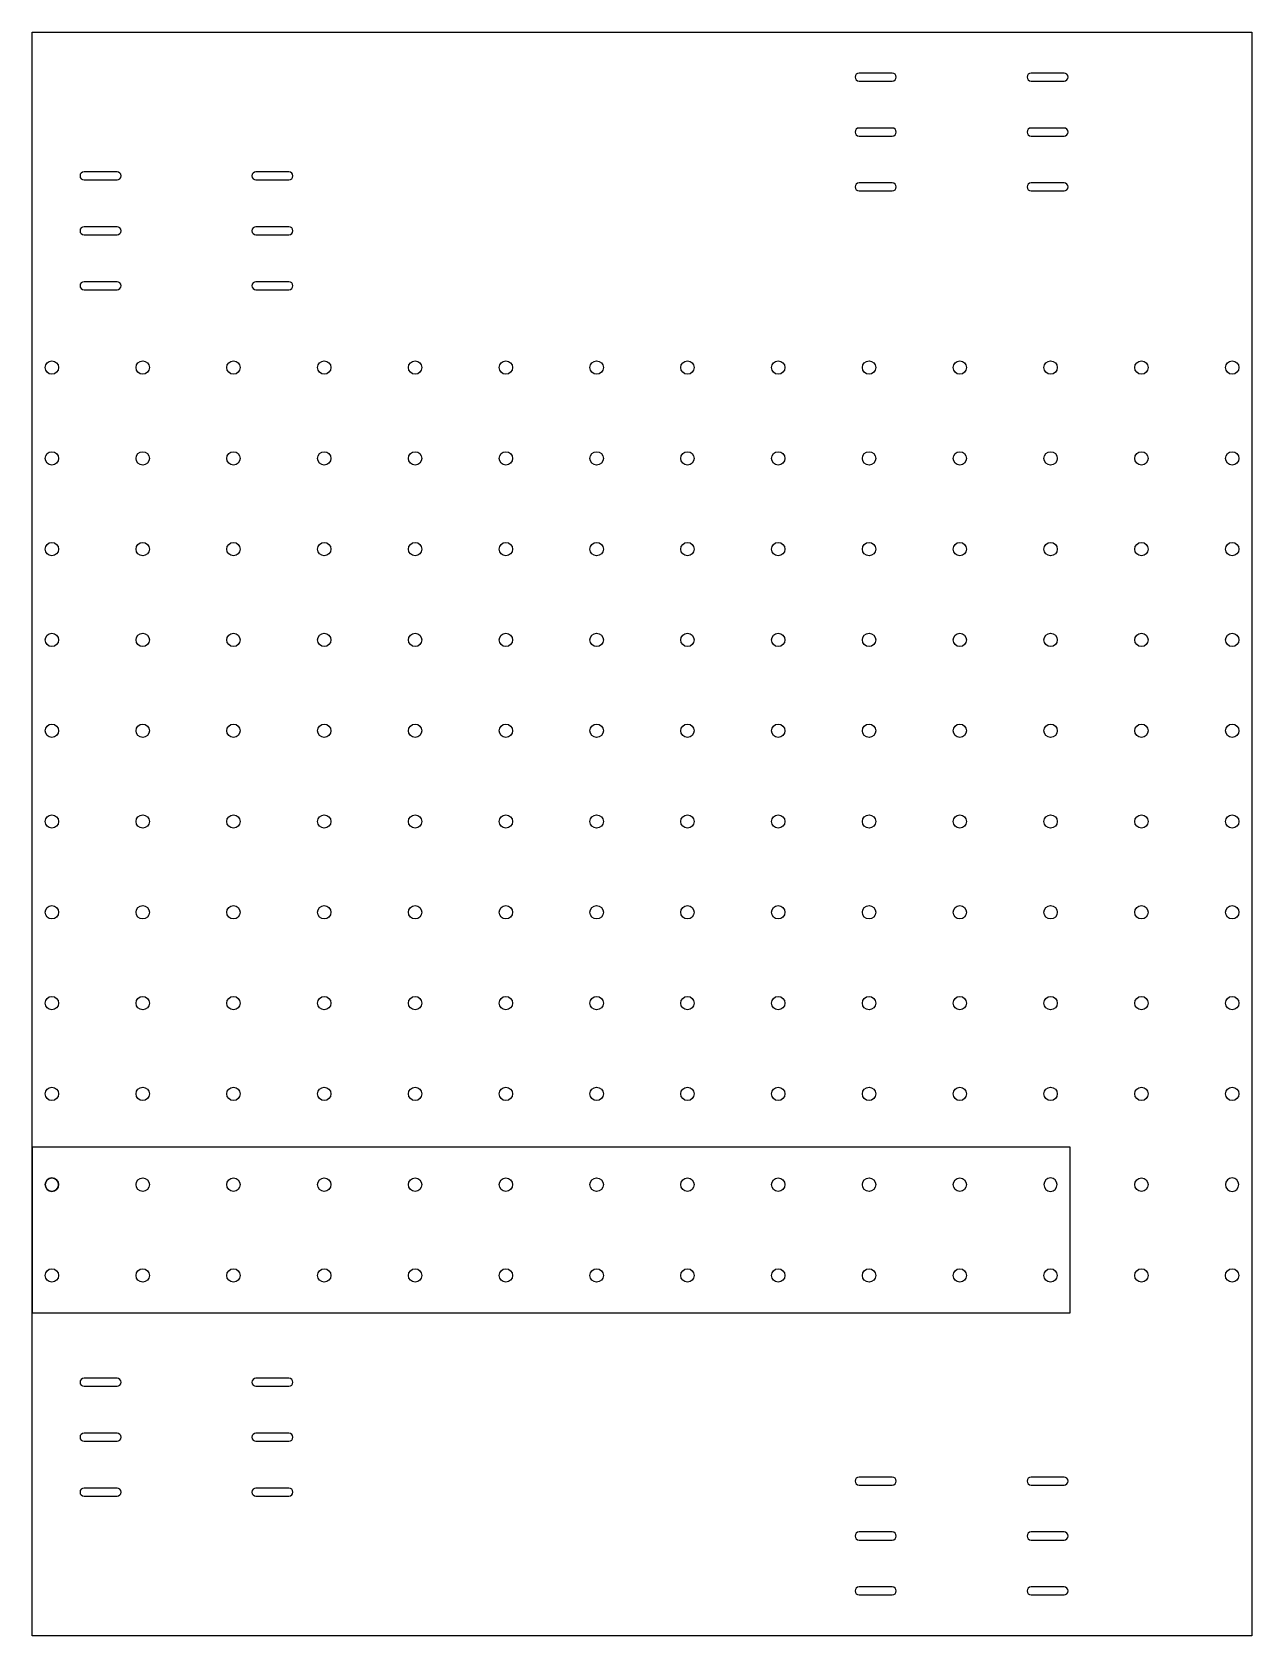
# Model space of a CAD drawing. Extents: x 564 to 1021, y -288 to 313.
import ezdxf

# ---------------------------------------------------------------- set-up
doc = ezdxf.new("R2010")
doc.units = 0
doc.layers.add('DEFAULT', color=7, linetype='CONTINUOUS')
doc.layers.add('MARKS', color=172, linetype='CONTINUOUS')

msp = doc.modelspace()

# ---------------------------------------------------------------- linework, layer by layer
at = {"layer": 'DEFAULT'}
for p, q in [((564, 312.65, -52.86), (1020.81, 312.65, -52.86)), ((564, -288, -52.86), (564, 312.65, -52.86)), ((1020.81, 312.65, -52.86), (1020.81, -288, -52.86)), ((886.1, 297.3, -52.86), (873.73, 297.3, -52.86)), ((950.46, 297.3, -52.86), (938.1, 297.3, -52.86)), ((873.73, 294.3, -52.86), (886.1, 294.3, -52.86)), ((938.1, 294.3, -52.86), (950.46, 294.3, -52.86)), ((886.1, 276.72, -52.86), (873.73, 276.72, -52.86)), ((950.46, 276.72, -52.86), (938.1, 276.72, -52.86)), ((873.73, 273.72, -52.86), (886.1, 273.72, -52.86)), ((938.1, 273.72, -52.86), (950.46, 273.72, -52.86)), ((595.82, 260.3, -52.86), (583.45, 260.3, -52.86)), ((660.18, 260.3, -52.86), (647.82, 260.3, -52.86)), ((583.45, 257.3, -52.86), (595.82, 257.3, -52.86)), ((647.82, 257.3, -52.86), (660.18, 257.3, -52.86)), ((886.1, 256.14, -52.86), (873.73, 256.14, -52.86)), ((873.73, 253.14, -52.86), (886.1, 253.14, -52.86)), ((950.46, 256.14, -52.86), (938.1, 256.14, -52.86)), ((938.1, 253.14, -52.86), (950.46, 253.14, -52.86)), ((595.82, 239.72, -52.86), (583.45, 239.72, -52.86)), ((583.45, 236.72, -52.86), (595.82, 236.72, -52.86)), ((660.18, 239.72, -52.86), (647.82, 239.72, -52.86)), ((647.82, 236.72, -52.86), (660.18, 236.72, -52.86)), ((595.82, 219.14, -52.86), (583.45, 219.14, -52.86)), ((660.18, 219.14, -52.86), (647.82, 219.14, -52.86)), ((583.45, 216.14, -52.86), (595.82, 216.14, -52.86)), ((647.82, 216.14, -52.86), (660.18, 216.14, -52.86)), ((595.82, -191.5, -52.86), (583.45, -191.5, -52.86)), ((660.18, -191.5, -52.86), (647.82, -191.5, -52.86)), ((583.45, -194.5, -52.86), (595.82, -194.5, -52.86)), ((647.82, -194.5, -52.86), (660.18, -194.5, -52.86)), ((595.82, -212.08, -52.86), (583.45, -212.08, -52.86)), ((583.45, -215.08, -52.86), (595.82, -215.08, -52.86)), ((660.18, -212.08, -52.86), (647.82, -212.08, -52.86)), ((647.82, -215.08, -52.86), (660.18, -215.08, -52.86)), ((595.82, -232.66, -52.86), (583.45, -232.66, -52.86)), ((660.18, -232.66, -52.86), (647.82, -232.66, -52.86)), ((886.1, -228.5, -52.86), (873.73, -228.5, -52.86)), ((873.73, -231.5, -52.86), (886.1, -231.5, -52.86)), ((950.46, -228.5, -52.86), (938.1, -228.5, -52.86)), ((938.1, -231.5, -52.86), (950.46, -231.5, -52.86)), ((583.45, -235.66, -52.86), (595.82, -235.66, -52.86)), ((647.82, -235.66, -52.86), (660.18, -235.66, -52.86)), ((886.1, -249.08, -52.86), (873.73, -249.08, -52.86)), ((873.73, -252.08, -52.86), (886.1, -252.08, -52.86)), ((950.46, -249.08, -52.86), (938.1, -249.08, -52.86)), ((938.1, -252.08, -52.86), (950.46, -252.08, -52.86)), ((886.1, -269.66, -52.86), (873.73, -269.66, -52.86)), ((950.46, -269.66, -52.86), (938.1, -269.66, -52.86)), ((873.73, -272.66, -52.86), (886.1, -272.66, -52.86)), ((938.1, -272.66, -52.86), (950.46, -272.66, -52.86)), ((1020.81, -288, -52.86), (564, -288, -52.86))]:
    msp.add_line(p, q, dxfattribs=at)
for centre in [(571.42, 187, -52.86), (605.42, 187, -52.86), (639.42, 187, -52.86), (673.42, 187, -52.86), (707.43, 187, -52.86), (741.43, 187, -52.86), (775.43, 187, -52.86), (809.43, 187, -52.86), (843.43, 187, -52.86), (877.43, 187, -52.86), (911.43, 187, -52.86), (945.43, 187, -52.86), (979.43, 187, -52.86), (1013.43, 187, -52.86), (571.42, 153, -52.86), (605.42, 153, -52.86), (639.42, 153, -52.86), (673.42, 153, -52.86), (707.43, 153, -52.86), (741.43, 153, -52.86), (775.43, 153, -52.86), (809.43, 153, -52.86), (843.43, 153, -52.86), (877.43, 153, -52.86), (911.43, 153, -52.86), (945.43, 153, -52.86), (979.43, 153, -52.86), (1013.43, 153, -52.86), (571.42, 119, -52.86), (605.42, 119, -52.86), (639.42, 119, -52.86), (673.42, 119, -52.86), (707.43, 119, -52.86), (741.43, 119, -52.86), (775.43, 119, -52.86), (809.43, 119, -52.86), (843.43, 119, -52.86), (877.43, 119, -52.86), (911.43, 119, -52.86), (945.43, 119, -52.86), (979.43, 119, -52.86), (1013.43, 119, -52.86), (571.42, 85, -52.86), (605.42, 85, -52.86), (639.42, 85, -52.86), (673.42, 85, -52.86), (707.43, 85, -52.86), (741.43, 85, -52.86), (775.43, 85, -52.86), (809.43, 85, -52.86), (843.43, 85, -52.86), (877.43, 85, -52.86), (911.43, 85, -52.86), (945.43, 85, -52.86), (979.43, 85, -52.86), (1013.43, 85, -52.86), (571.42, 51, -52.86), (605.42, 51, -52.86), (639.42, 51, -52.86), (673.42, 51, -52.86), (707.43, 51, -52.86), (741.43, 51, -52.86), (775.43, 51, -52.86), (809.43, 51, -52.86), (843.43, 51, -52.86), (877.43, 51, -52.86), (911.43, 51, -52.86), (945.43, 51, -52.86), (979.43, 51, -52.86), (1013.43, 51, -52.86), (571.42, 17, -52.86), (605.42, 17, -52.86), (639.42, 17, -52.86), (673.42, 17, -52.86), (707.43, 17, -52.86), (741.43, 17, -52.86), (775.43, 17, -52.86), (809.43, 17, -52.86), (843.43, 17, -52.86), (877.43, 17, -52.86), (911.43, 17, -52.86), (945.43, 17, -52.86), (979.43, 17, -52.86), (1013.43, 17, -52.86), (571.42, -17, -52.86), (605.42, -17, -52.86), (639.42, -17, -52.86), (673.42, -17, -52.86), (707.43, -17, -52.86), (741.43, -17, -52.86), (775.43, -17, -52.86), (809.43, -17, -52.86), (843.43, -17, -52.86), (877.43, -17, -52.86), (911.43, -17, -52.86), (945.43, -17, -52.86), (979.43, -17, -52.86), (1013.43, -17, -52.86), (571.42, -51, -52.86), (605.42, -51, -52.86), (639.42, -51, -52.86), (673.42, -51, -52.86), (707.43, -51, -52.86), (741.43, -51, -52.86), (775.43, -51, -52.86), (809.43, -51, -52.86), (843.43, -51, -52.86), (877.43, -51, -52.86), (911.43, -51, -52.86), (945.43, -51, -52.86), (979.43, -51, -52.86), (1013.43, -51, -52.86), (571.42, -85, -52.86), (605.42, -85, -52.86), (639.42, -85, -52.86), (673.42, -85, -52.86), (707.43, -85, -52.86), (741.43, -85, -52.86), (775.43, -85, -52.86), (809.43, -85, -52.86), (843.43, -85, -52.86), (877.43, -85, -52.86), (911.43, -85, -52.86), (945.43, -85, -52.86), (979.43, -85, -52.86), (1013.43, -85, -52.86), (571.42, -119, -52.86), (605.42, -119, -52.86), (639.42, -119, -52.86), (673.42, -119, -52.86), (707.43, -119, -52.86), (741.43, -119, -52.86), (775.43, -119, -52.86), (809.43, -119, -52.86), (843.43, -119, -52.86), (877.43, -119, -52.86), (911.43, -119, -52.86), (979.43, -119, -52.86), (571.42, -153, -52.86), (605.42, -153, -52.86), (639.42, -153, -52.86), (673.42, -153, -52.86), (707.43, -153, -52.86), (741.43, -153, -52.86), (775.43, -153, -52.86), (809.43, -153, -52.86), (843.43, -153, -52.86), (877.43, -153, -52.86), (911.43, -153, -52.86), (945.39, -153, -52.86), (979.43, -153, -52.86), (1013.39, -153, -52.86)]:
    msp.add_circle(centre, 2.5, dxfattribs=at)
at = {"layer": 'DEFAULT', "extrusion": (0, 0, -1)}
for centre in [(-571.42, -119, 52.86), (-945.39, -119, 52.86), (-1013.39, -119, 52.86)]:
    msp.add_circle(centre, 2.5, dxfattribs=at)
at = {"layer": 'DEFAULT'}
for centre, start, end in [((873.73, 295.8, -52.86), 90, 270), ((886.1, 295.8, -52.86), 270, 90), ((938.1, 295.8, -52.86), 90, 270), ((950.46, 295.8, -52.86), 270, 90), ((873.73, 275.22, -52.86), 90, 270), ((886.1, 275.22, -52.86), 270, 90), ((938.1, 275.22, -52.86), 90, 270), ((950.46, 275.22, -52.86), 270, 90), ((583.45, 258.8, -52.86), 90, 270), ((595.82, 258.8, -52.86), 270, 90), ((647.82, 258.8, -52.86), 90, 270), ((660.18, 258.8, -52.86), 270, 90), ((873.73, 254.64, -52.86), 90, 270), ((886.1, 254.64, -52.86), 270, 90), ((938.1, 254.64, -52.86), 90, 270), ((950.46, 254.64, -52.86), 270, 90), ((583.45, 238.22, -52.86), 90, 270), ((595.82, 238.22, -52.86), 270, 90), ((647.82, 238.22, -52.86), 90, 270), ((660.18, 238.22, -52.86), 270, 90), ((583.45, 217.64, -52.86), 90, 270), ((595.82, 217.64, -52.86), 270, 90), ((647.82, 217.64, -52.86), 90, 270), ((660.18, 217.64, -52.86), 270, 90), ((583.45, -193, -52.86), 90, 270), ((595.82, -193, -52.86), 270, 90), ((647.82, -193, -52.86), 90, 270), ((660.18, -193, -52.86), 270, 90), ((583.45, -213.58, -52.86), 90, 270), ((595.82, -213.58, -52.86), 270, 90), ((647.82, -213.58, -52.86), 90, 270), ((660.18, -213.58, -52.86), 270, 90), ((583.45, -234.16, -52.86), 90, 270), ((595.82, -234.16, -52.86), 270, 90), ((647.82, -234.16, -52.86), 90, 270), ((660.18, -234.16, -52.86), 270, 90), ((873.73, -230, -52.86), 90, 270), ((886.1, -230, -52.86), 270, 90), ((938.1, -230, -52.86), 90, 270), ((950.46, -230, -52.86), 270, 90), ((873.73, -250.58, -52.86), 90, 270), ((886.1, -250.58, -52.86), 270, 90), ((938.1, -250.58, -52.86), 90, 270), ((950.46, -250.58, -52.86), 270, 90), ((873.73, -271.16, -52.86), 90, 270), ((886.1, -271.16, -52.86), 270, 90), ((938.1, -271.16, -52.86), 90, 270), ((950.46, -271.16, -52.86), 270, 90)]:
    msp.add_arc(centre, 1.5, start, end, dxfattribs=at)
at = {"layer": 'MARKS'}
for p, q in [((952.81, -105, -52.86), (564, -105, -52.86)), ((564, -105, -52.86), (564, -167, -52.86)), ((952.81, -167, -52.86), (952.81, -105, -52.86)), ((564, -167, -52.86), (952.81, -167, -52.86))]:
    msp.add_line(p, q, dxfattribs=at)

doc.saveas('drawing.dxf')
